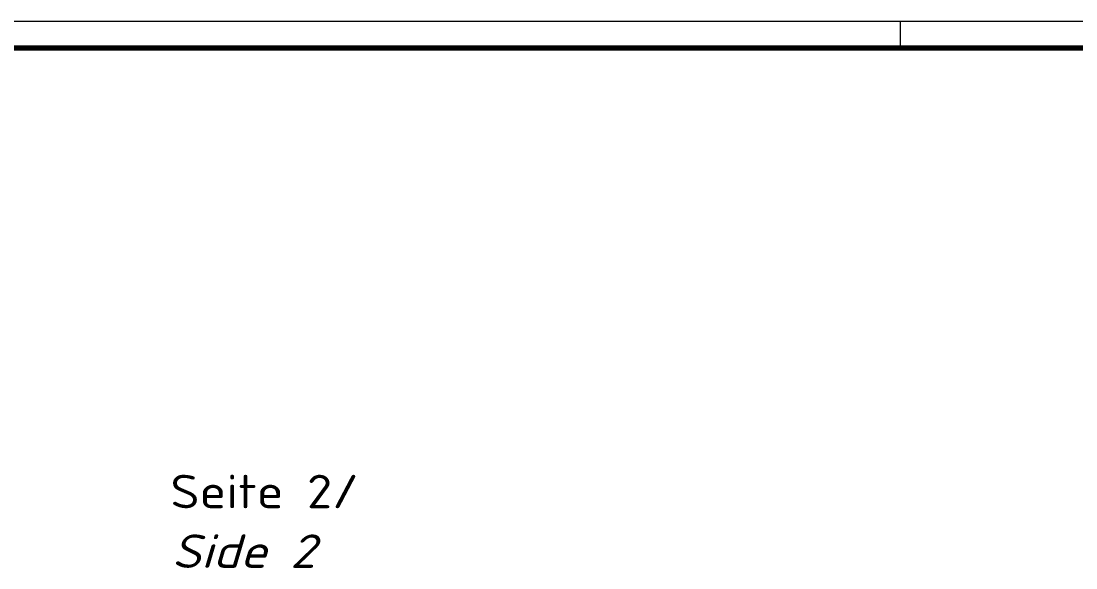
# Model space of a CAD drawing. Header units: millimetres. Extents: x 1 to 1188, y 1 to 840.
# Drawn here: x 297.7 to 455.2, y 758.4 to 840 of the extents above; entities that cross this region are included whole.
import ezdxf

# ---------------------------------------------------------------- set-up
doc = ezdxf.new("R2010")
doc.units = ezdxf.units.MM
doc.layers.get('0').update_dxf_attribs({"lineweight": 25})
doc.layers.add('Symbol (ISO)', color=1, linetype='Continuous', lineweight=25)
doc.styles.add('5', font='isocpeur.ttf', dxfattribs={"width": 1.1})
doc.styles.add('Textstil245', font='isocpeui.ttf', dxfattribs={"width": 1.1})

# ---------------------------------------------------------------- blocks, each defined once
blk = doc.blocks.new('Ränder Bopla-A0-Rahmen')
at = {"color": 1, "linetype": 'Continuous', "lineweight": 18}
for p, q in [((1, 840), (1188, 840)), ((429, 836), (429, 840))]:
    blk.add_line(p, q, dxfattribs=at)
at = {"color": 3, "linetype": 'Continuous', "lineweight": 70}
blk.add_line((20, 836), (1184, 836), dxfattribs=at)

msp = doc.modelspace()

# ---------------------------------------------------------------- block references
msp.add_blockref('Ränder Bopla-A0-Rahmen', (0, 0))

# ---------------------------------------------------------------- texts
at = {"layer": 'Symbol (ISO)', "color": 3, "char_height": 5, "attachment_point": 7}
for s, insert, style in [('Seite 2/', (320.0379242, 767.2976327), '5'), ('Side 2', (320.2539247, 758.3947319), 'Textstil245')]:
    msp.add_mtext(s, dxfattribs=dict(at, insert=insert, style=style))

doc.saveas('drawing.dxf')
